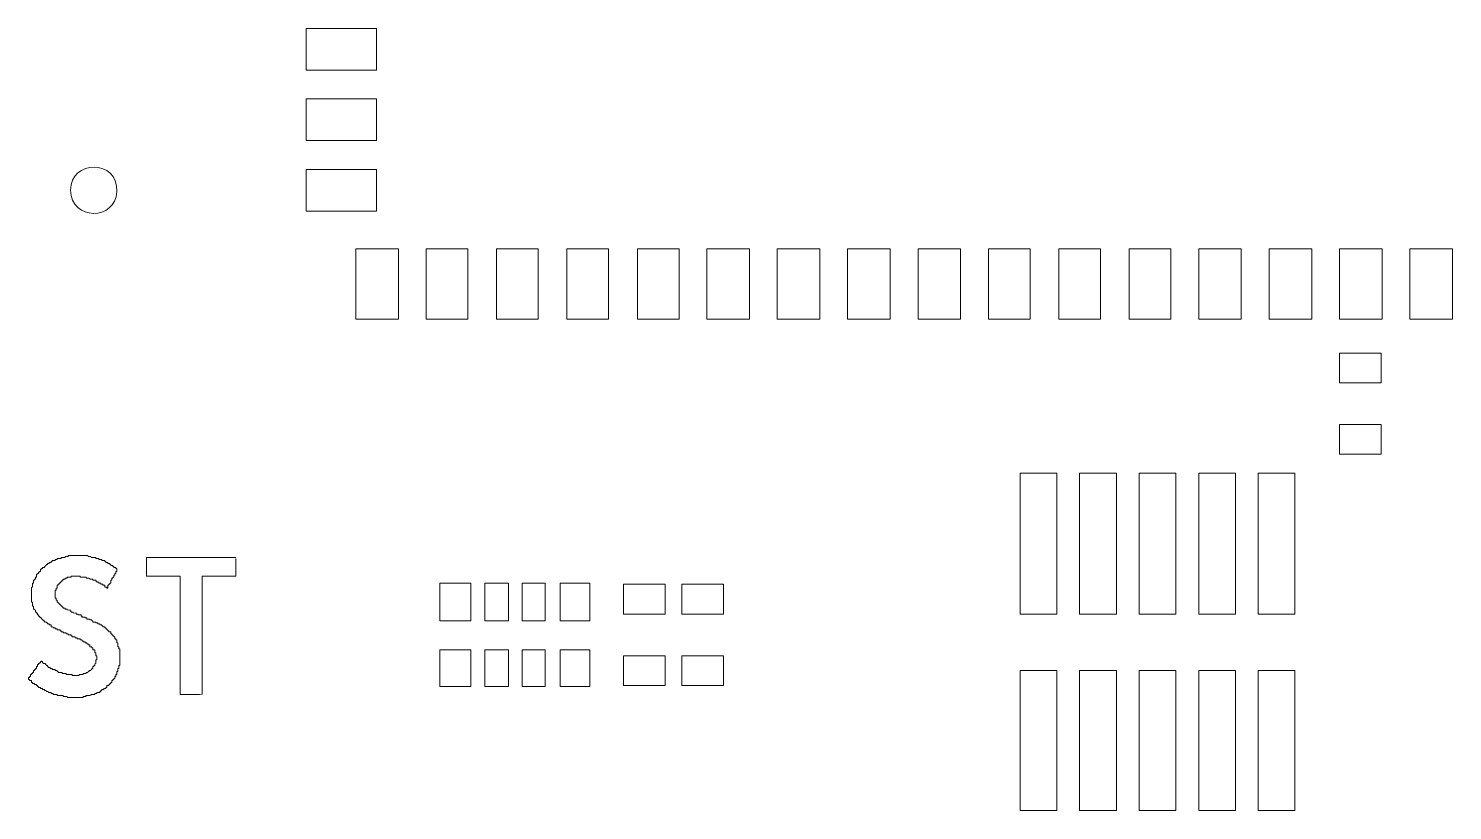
# Model space of a CAD drawing. Header units: inches. Extents: x 1.67 to 6.85, y 3.98 to 6.99.
# Drawn here: x 5.649 to 6.846, y 4.706 to 5.363 of the extents above; entities that cross this region are included whole.
import ezdxf

# ---------------------------------------------------------------- set-up
doc = ezdxf.new("R2010")
doc.units = ezdxf.units.IN
doc.header["$MEASUREMENT"] = 0
doc.layers.add('EBENE_1', color=7, linetype='Continuous')

# ---------------------------------------------------------------- blocks, each defined once
blk = doc.blocks.new('block 4')
at = {"layer": 'EBENE_1', "color": 7, "lineweight": 9, "true_color": 0xffffff}
blk.add_open_spline([(5.6949, 4.9203), (5.6961, 4.9203), (5.6974, 4.9203), (5.699, 4.9203), (5.6991, 4.9202), (5.699, 4.9199), (5.6991, 4.9195), (5.6998, 4.9195), (5.7006, 4.9195), (5.7015, 4.9195), (5.7016, 4.9193), (5.7015, 4.919), (5.7016, 4.9187), (5.7028, 4.9187), (5.7041, 4.9187), (5.7057, 4.9187), (5.7058, 4.9185), (5.7057, 4.9183), (5.7057, 4.9179), (5.7063, 4.9177), (5.7072, 4.9179), (5.7082, 4.9178), (5.7083, 4.9177), (5.7082, 4.9174), (5.7082, 4.917), (5.7089, 4.917), (5.7097, 4.917), (5.7107, 4.917), (5.7108, 4.9168), (5.7107, 4.9165), (5.7107, 4.9162), (5.7114, 4.9162), (5.7122, 4.9162), (5.7132, 4.9162), (5.7132, 4.916), (5.7132, 4.9157), (5.7132, 4.9154), (5.7134, 4.9153), (5.7136, 4.9153), (5.714, 4.9153), (5.7141, 4.9152), (5.714, 4.9149), (5.7141, 4.9145), (5.7145, 4.9145), (5.715, 4.9145), (5.7157, 4.9145), (5.7157, 4.9143), (5.7157, 4.914), (5.7157, 4.9137), (5.7161, 4.9137), (5.7167, 4.9137), (5.7174, 4.9137), (5.7174, 4.9135), (5.7174, 4.9132), (5.7174, 4.9128), (5.7176, 4.9128), (5.7179, 4.9128), (5.7182, 4.9128), (5.7182, 4.9126), (5.7182, 4.9124), (5.7182, 4.912), (5.7187, 4.912), (5.7191, 4.912), (5.7198, 4.912), (5.72, 4.9118), (5.7199, 4.9115), (5.7199, 4.9112), (5.7201, 4.9112), (5.7204, 4.9112), (5.7207, 4.9112), (5.7207, 4.911), (5.7207, 4.9107), (5.7207, 4.9103), (5.7212, 4.9103), (5.7217, 4.9103), (5.7224, 4.9103), (5.7224, 4.9101), (5.7224, 4.9098), (5.7224, 4.9095), (5.7226, 4.9095), (5.7228, 4.9095), (5.7232, 4.9095), (5.7232, 4.9088), (5.7232, 4.908), (5.7232, 4.907), (5.723, 4.907), (5.7227, 4.907), (5.7224, 4.907), (5.7224, 4.9065), (5.7224, 4.906), (5.7224, 4.9054), (5.7222, 4.9053), (5.7219, 4.9053), (5.7216, 4.9053), (5.7215, 4.9049), (5.7216, 4.9044), (5.7216, 4.9037), (5.7213, 4.9036), (5.7211, 4.9037), (5.7207, 4.9037), (5.7207, 4.9032), (5.7207, 4.9026), (5.7207, 4.902), (5.7205, 4.902), (5.7202, 4.902), (5.7199, 4.902), (5.7199, 4.9018), (5.7199, 4.9015), (5.7199, 4.9012), (5.7197, 4.9011), (5.7194, 4.9012), (5.7191, 4.9012), (5.719, 4.9007), (5.7191, 4.9001), (5.7191, 4.8995), (5.7189, 4.8995), (5.7186, 4.8995), (5.7182, 4.8995), (5.7182, 4.8988), (5.7182, 4.8979), (5.7182, 4.897), (5.718, 4.897), (5.7178, 4.897), (5.7174, 4.897), (5.7174, 4.8968), (5.7174, 4.8965), (5.7174, 4.8962), (5.7172, 4.8961), (5.7169, 4.8962), (5.7166, 4.8961), (5.7165, 4.896), (5.7166, 4.8957), (5.7166, 4.8953), (5.7163, 4.8953), (5.7161, 4.8953), (5.7157, 4.8953), (5.7157, 4.8946), (5.7157, 4.8938), (5.7157, 4.8928), (5.7155, 4.8928), (5.7152, 4.8928), (5.7149, 4.8928), (5.7149, 4.893), (5.7149, 4.8933), (5.7149, 4.8936), (5.7144, 4.8936), (5.714, 4.8936), (5.7133, 4.8936), (5.7131, 4.894), (5.7133, 4.8946), (5.7132, 4.8953), (5.7128, 4.8953), (5.7122, 4.8953), (5.7116, 4.8953), (5.7115, 4.8955), (5.7116, 4.8958), (5.7116, 4.8961), (5.7111, 4.8962), (5.7106, 4.8961), (5.7099, 4.8961), (5.7099, 4.8964), (5.7099, 4.8966), (5.7099, 4.897), (5.7094, 4.897), (5.7089, 4.897), (5.7082, 4.897), (5.7082, 4.8972), (5.7082, 4.8975), (5.7082, 4.8978), (5.7078, 4.8978), (5.7072, 4.8978), (5.7066, 4.8978), (5.7065, 4.898), (5.7066, 4.8983), (5.7066, 4.8986), (5.7063, 4.8987), (5.7061, 4.8986), (5.7057, 4.8987), (5.7057, 4.8989), (5.7057, 4.8991), (5.7057, 4.8995), (5.705, 4.8995), (5.7042, 4.8995), (5.7032, 4.8995), (5.7032, 4.8997), (5.7032, 4.9), (5.7032, 4.9003), (5.7025, 4.9003), (5.7017, 4.9003), (5.7007, 4.9003), (5.7007, 4.9005), (5.7007, 4.9008), (5.7007, 4.9011), (5.6997, 4.9012), (5.6986, 4.9011), (5.6974, 4.9012), (5.6974, 4.9014), (5.6974, 4.9016), (5.6974, 4.902), (5.696, 4.902), (5.6944, 4.902), (5.6924, 4.902), (5.6923, 4.9022), (5.6924, 4.9025), (5.6924, 4.9028), (5.6901, 4.9028), (5.6876, 4.9028), (5.6849, 4.9028), (5.6849, 4.9026), (5.6849, 4.9023), (5.6849, 4.902), (5.6839, 4.902), (5.6829, 4.902), (5.6816, 4.902), (5.6815, 4.9018), (5.6816, 4.9015), (5.6815, 4.9012), (5.6811, 4.9011), (5.6805, 4.9012), (5.6799, 4.9012), (5.6799, 4.901), (5.6799, 4.9007), (5.6799, 4.9003), (5.6794, 4.9003), (5.6789, 4.9003), (5.6782, 4.9003), (5.6782, 4.9001), (5.6782, 4.8998), (5.6782, 4.8995), (5.678, 4.8995), (5.6777, 4.8995), (5.6774, 4.8995), (5.6774, 4.8993), (5.6774, 4.899), (5.6774, 4.8987), (5.6772, 4.8986), (5.6769, 4.8987), (5.6766, 4.8987), (5.6765, 4.8984), (5.6766, 4.8982), (5.6765, 4.8978), (5.6763, 4.8978), (5.6761, 4.8978), (5.6757, 4.8978), (5.6757, 4.8976), (5.6757, 4.8973), (5.6757, 4.897), (5.6755, 4.897), (5.6753, 4.897), (5.6749, 4.897), (5.6749, 4.8968), (5.6749, 4.8965), (5.6749, 4.8962), (5.6747, 4.8961), (5.6744, 4.8962), (5.6741, 4.8961), (5.674, 4.896), (5.6741, 4.8957), (5.674, 4.8953), (5.6738, 4.8953), (5.6736, 4.8953), (5.6732, 4.8953), (5.6732, 4.8946), (5.6732, 4.8939), (5.6732, 4.8929), (5.673, 4.8928), (5.6727, 4.8928), (5.6724, 4.8928), (5.6724, 4.8924), (5.6724, 4.8918), (5.6724, 4.8912), (5.6722, 4.8911), (5.6719, 4.8912), (5.6716, 4.8911), (5.6715, 4.8899), (5.6716, 4.8882), (5.6715, 4.8845), (5.6717, 4.8845), (5.672, 4.8845), (5.6724, 4.8845), (5.6724, 4.884), (5.6724, 4.8835), (5.6724, 4.8828), (5.6726, 4.8828), (5.6728, 4.8828), (5.6732, 4.8828), (5.6732, 4.8824), (5.6732, 4.8819), (5.6732, 4.8812), (5.6734, 4.881), (5.6737, 4.8812), (5.674, 4.8811), (5.6741, 4.8809), (5.674, 4.8806), (5.674, 4.8803), (5.6743, 4.8803), (5.6745, 4.8803), (5.6749, 4.8803), (5.6749, 4.8801), (5.6749, 4.8798), (5.6749, 4.8795), (5.6751, 4.8795), (5.6754, 4.8795), (5.6757, 4.8795), (5.6757, 4.8793), (5.6757, 4.879), (5.6757, 4.8786), (5.6759, 4.8786), (5.6762, 4.8786), (5.6765, 4.8786), (5.6766, 4.8784), (5.6765, 4.8782), (5.6765, 4.8778), (5.6768, 4.8778), (5.677, 4.8778), (5.6774, 4.8778), (5.6774, 4.8776), (5.6774, 4.8773), (5.6774, 4.877), (5.6776, 4.8769), (5.6779, 4.877), (5.6782, 4.877), (5.6782, 4.8767), (5.6782, 4.8765), (5.6782, 4.8761), (5.6787, 4.8761), (5.6792, 4.8761), (5.6799, 4.8761), (5.6799, 4.8759), (5.6799, 4.8756), (5.6799, 4.8753), (5.6803, 4.8753), (5.6809, 4.8753), (5.6815, 4.8753), (5.6816, 4.8751), (5.6815, 4.8748), (5.6815, 4.8745), (5.6822, 4.8744), (5.6831, 4.8745), (5.684, 4.8745), (5.6841, 4.8743), (5.684, 4.874), (5.684, 4.8736), (5.6843, 4.8736), (5.6845, 4.8736), (5.6849, 4.8736), (5.6849, 4.8734), (5.6849, 4.8731), (5.6849, 4.8728), (5.6853, 4.8728), (5.6859, 4.8728), (5.6865, 4.8728), (5.6865, 4.8726), (5.6865, 4.8723), (5.6865, 4.872), (5.6873, 4.8719), (5.688, 4.872), (5.689, 4.872), (5.6891, 4.8718), (5.689, 4.8715), (5.689, 4.8711), (5.6895, 4.8711), (5.69, 4.8711), (5.6907, 4.8711), (5.6908, 4.8709), (5.6907, 4.8706), (5.6907, 4.8703), (5.6914, 4.8703), (5.6922, 4.8703), (5.6932, 4.8703), (5.6932, 4.8701), (5.6932, 4.8698), (5.6932, 4.8695), (5.6934, 4.8694), (5.6937, 4.8695), (5.694, 4.8694), (5.6941, 4.8692), (5.694, 4.869), (5.694, 4.8686), (5.6948, 4.8686), (5.6956, 4.8686), (5.6965, 4.8686), (5.6966, 4.8684), (5.6965, 4.8681), (5.6966, 4.8678), (5.697, 4.8678), (5.6975, 4.8678), (5.6982, 4.8678), (5.6982, 4.8676), (5.6982, 4.8673), (5.6982, 4.8669), (5.6989, 4.8669), (5.6998, 4.8669), (5.7007, 4.8669), (5.7007, 4.8667), (5.7007, 4.8665), (5.7007, 4.8661), (5.7012, 4.8661), (5.7017, 4.8661), (5.7023, 4.8661), (5.7025, 4.8659), (5.7024, 4.8656), (5.7024, 4.8653), (5.7026, 4.8653), (5.7029, 4.8653), (5.7032, 4.8653), (5.7032, 4.8651), (5.7032, 4.8648), (5.7032, 4.8644), (5.7039, 4.8644), (5.7048, 4.8644), (5.7057, 4.8644), (5.7057, 4.8642), (5.7057, 4.864), (5.7057, 4.8636), (5.7062, 4.8636), (5.7067, 4.8636), (5.7074, 4.8636), (5.7074, 4.8634), (5.7074, 4.8631), (5.7074, 4.8628), (5.7078, 4.8627), (5.7084, 4.8628), (5.709, 4.8628), (5.7091, 4.8626), (5.709, 4.8623), (5.7091, 4.8619), (5.7095, 4.8619), (5.71, 4.8619), (5.7107, 4.8619), (5.7107, 4.8617), (5.7107, 4.8615), (5.7107, 4.8611), (5.7109, 4.8611), (5.7112, 4.8611), (5.7116, 4.8611), (5.7116, 4.8609), (5.7116, 4.8606), (5.7116, 4.8603), (5.712, 4.8602), (5.7125, 4.8603), (5.7132, 4.8603), (5.7133, 4.8601), (5.7132, 4.8599), (5.7132, 4.8595), (5.7134, 4.8594), (5.7137, 4.8595), (5.714, 4.8594), (5.7141, 4.8592), (5.714, 4.859), (5.7141, 4.8586), (5.7142, 4.8586), (5.7145, 4.8586), (5.7149, 4.8586), (5.7149, 4.8584), (5.7149, 4.8581), (5.7149, 4.8578), (5.7151, 4.8578), (5.7153, 4.8578), (5.7157, 4.8578), (5.7157, 4.8576), (5.7157, 4.8573), (5.7157, 4.857), (5.7159, 4.8569), (5.7161, 4.8569), (5.7165, 4.8569), (5.7166, 4.8568), (5.7165, 4.8564), (5.7166, 4.8561), (5.717, 4.8561), (5.7175, 4.8561), (5.7182, 4.8561), (5.7182, 4.8556), (5.7182, 4.8551), (5.7182, 4.8545), (5.7184, 4.8544), (5.7187, 4.8544), (5.7191, 4.8544), (5.7191, 4.8542), (5.7191, 4.854), (5.7191, 4.8536), (5.7193, 4.8536), (5.7195, 4.8536), (5.7199, 4.8536), (5.7199, 4.8534), (5.7199, 4.8532), (5.7199, 4.8528), (5.7201, 4.8527), (5.7204, 4.8528), (5.7207, 4.8528), (5.7207, 4.8525), (5.7207, 4.8523), (5.7207, 4.8519), (5.7209, 4.8519), (5.7211, 4.8519), (5.7216, 4.8519), (5.7216, 4.8515), (5.7216, 4.8509), (5.7216, 4.8503), (5.7218, 4.8503), (5.722, 4.8503), (5.7224, 4.8503), (5.7224, 4.85), (5.7224, 4.8498), (5.7224, 4.8494), (5.7226, 4.8494), (5.7228, 4.8494), (5.7232, 4.8494), (5.7233, 4.8488), (5.7232, 4.8479), (5.7232, 4.847), (5.7234, 4.8469), (5.7237, 4.8469), (5.724, 4.8469), (5.7241, 4.8459), (5.724, 4.8448), (5.7241, 4.8436), (5.7243, 4.8436), (5.7245, 4.8436), (5.7249, 4.8436), (5.7249, 4.8432), (5.7249, 4.8426), (5.7249, 4.8419), (5.7251, 4.8419), (5.7254, 4.8419), (5.7257, 4.8419), (5.7258, 4.8419), (5.7257, 4.8342), (5.7257, 4.8277), (5.7256, 4.8277), (5.7253, 4.8277), (5.7249, 4.8277), (5.7249, 4.827), (5.7249, 4.8262), (5.7249, 4.8252), (5.7247, 4.8252), (5.7244, 4.8252), (5.7241, 4.8252), (5.724, 4.8245), (5.7241, 4.8237), (5.7241, 4.8227), (5.7238, 4.8227), (5.7237, 4.8227), (5.7233, 4.8227), (5.7231, 4.8221), (5.7233, 4.8213), (5.7232, 4.8203), (5.723, 4.8202), (5.7227, 4.8202), (5.7224, 4.8202), (5.7224, 4.8197), (5.7224, 4.8192), (5.7224, 4.8186), (5.7222, 4.8185), (5.7219, 4.8186), (5.7216, 4.8186), (5.7215, 4.8181), (5.7216, 4.8176), (5.7216, 4.8169), (5.7213, 4.8169), (5.7211, 4.8169), (5.7207, 4.8169), (5.7207, 4.8167), (5.7207, 4.8165), (5.7207, 4.8161), (5.7206, 4.816), (5.7202, 4.8161), (5.7199, 4.8161), (5.7199, 4.8158), (5.7199, 4.8156), (5.7199, 4.8152), (5.7197, 4.8152), (5.7195, 4.8152), (5.7191, 4.8152), (5.719, 4.8148), (5.7191, 4.8142), (5.7191, 4.8135), (5.7188, 4.8135), (5.7186, 4.8135), (5.7182, 4.8135), (5.7182, 4.8133), (5.7182, 4.8131), (5.7182, 4.8127), (5.718, 4.8127), (5.7178, 4.8127), (5.7175, 4.8127), (5.7173, 4.8126), (5.7174, 4.8122), (5.7174, 4.8119), (5.7172, 4.8119), (5.7169, 4.8119), (5.7166, 4.8119), (5.7165, 4.8117), (5.7166, 4.8114), (5.7166, 4.811), (5.7161, 4.811), (5.7155, 4.811), (5.7149, 4.811), (5.7149, 4.8106), (5.7149, 4.8101), (5.7149, 4.8094), (5.7147, 4.8093), (5.7144, 4.8094), (5.7141, 4.8094), (5.714, 4.8092), (5.7141, 4.809), (5.7141, 4.8086), (5.7137, 4.8084), (5.7131, 4.8086), (5.7124, 4.8085), (5.7123, 4.8084), (5.7124, 4.8081), (5.7124, 4.8077), (5.7119, 4.8077), (5.7114, 4.8077), (5.7107, 4.8077), (5.7107, 4.8075), (5.7107, 4.8072), (5.7107, 4.8069), (5.7105, 4.8069), (5.7103, 4.8069), (5.7099, 4.8069), (5.7099, 4.8067), (5.7099, 4.8064), (5.7099, 4.8061), (5.7097, 4.806), (5.7095, 4.8061), (5.7091, 4.806), (5.709, 4.8059), (5.7091, 4.8055), (5.7091, 4.8052), (5.7084, 4.8052), (5.7076, 4.8052), (5.7066, 4.8052), (5.7065, 4.805), (5.7066, 4.8047), (5.7066, 4.8044), (5.7061, 4.8044), (5.7055, 4.8044), (5.7049, 4.8044), (5.7049, 4.8042), (5.7049, 4.8039), (5.7049, 4.8035), (5.7039, 4.8035), (5.7028, 4.8035), (5.7016, 4.8035), (5.7015, 4.8033), (5.7016, 4.8031), (5.7016, 4.8028), (5.7004, 4.8026), (5.699, 4.8028), (5.6974, 4.8027), (5.6973, 4.8025), (5.6974, 4.8022), (5.6974, 4.8019), (5.6967, 4.8019), (5.6959, 4.8019), (5.6949, 4.8019), (5.6948, 4.8017), (5.6949, 4.8014), (5.6949, 4.801), (5.6907, 4.801), (5.6863, 4.801), (5.6816, 4.801), (5.6815, 4.8012), (5.6816, 4.8015), (5.6815, 4.8018), (5.6806, 4.8019), (5.6795, 4.8018), (5.6782, 4.8019), (5.6782, 4.8021), (5.6782, 4.8023), (5.6782, 4.8027), (5.6767, 4.8027), (5.6751, 4.8027), (5.6732, 4.8027), (5.6732, 4.8029), (5.6732, 4.8032), (5.6732, 4.8035), (5.6722, 4.8035), (5.6711, 4.8035), (5.6699, 4.8035), (5.6699, 4.8037), (5.6699, 4.804), (5.6699, 4.8044), (5.6694, 4.8044), (5.669, 4.8044), (5.6683, 4.8044), (5.6681, 4.8045), (5.6682, 4.8048), (5.6682, 4.8051), (5.6676, 4.8053), (5.6667, 4.8051), (5.6658, 4.8052), (5.6656, 4.8054), (5.6657, 4.8057), (5.6657, 4.806), (5.6652, 4.8061), (5.6647, 4.806), (5.6641, 4.806), (5.664, 4.8062), (5.6641, 4.8065), (5.664, 4.8069), (5.6636, 4.8069), (5.6631, 4.8069), (5.6624, 4.8069), (5.6623, 4.8071), (5.6624, 4.8073), (5.6624, 4.8077), (5.6619, 4.8077), (5.6614, 4.8077), (5.6607, 4.8077), (5.6607, 4.8079), (5.6607, 4.8082), (5.6607, 4.8085), (5.6603, 4.8086), (5.6597, 4.8085), (5.6591, 4.8085), (5.659, 4.8087), (5.6591, 4.809), (5.659, 4.8094), (5.6586, 4.8094), (5.658, 4.8094), (5.6574, 4.8094), (5.6574, 4.8096), (5.6574, 4.8099), (5.6574, 4.8102), (5.6572, 4.8102), (5.6569, 4.8102), (5.6566, 4.8102), (5.6565, 4.8104), (5.6566, 4.8106), (5.6565, 4.811), (5.6564, 4.8111), (5.6561, 4.811), (5.6557, 4.811), (5.6557, 4.8113), (5.6557, 4.8115), (5.6557, 4.8119), (5.6552, 4.8119), (5.6547, 4.8119), (5.6541, 4.8119), (5.654, 4.8121), (5.6541, 4.8124), (5.654, 4.8127), (5.6536, 4.8127), (5.6531, 4.8127), (5.6524, 4.8127), (5.6523, 4.8129), (5.6524, 4.8132), (5.6524, 4.8135), (5.6522, 4.8136), (5.6519, 4.8135), (5.6515, 4.8135), (5.6515, 4.814), (5.6515, 4.8145), (5.6515, 4.8152), (5.6511, 4.8153), (5.6506, 4.8152), (5.6499, 4.8152), (5.6499, 4.8154), (5.6499, 4.8157), (5.6499, 4.816), (5.6497, 4.8161), (5.6494, 4.816), (5.649, 4.8161), (5.649, 4.8165), (5.649, 4.817), (5.649, 4.8177), (5.6493, 4.8178), (5.6495, 4.8177), (5.6499, 4.8177), (5.6499, 4.8179), (5.6499, 4.8181), (5.6499, 4.8186), (5.6501, 4.8186), (5.6504, 4.8186), (5.6507, 4.8186), (5.6507, 4.819), (5.6507, 4.8195), (5.6507, 4.8202), (5.6509, 4.8202), (5.6512, 4.8202), (5.6515, 4.8202), (5.6515, 4.8204), (5.6515, 4.8207), (5.6515, 4.8211), (5.6517, 4.8211), (5.652, 4.8211), (5.6524, 4.8211), (5.6524, 4.8213), (5.6524, 4.8215), (5.6524, 4.8219), (5.6526, 4.8219), (5.6529, 4.8219), (5.6532, 4.8219), (5.6532, 4.8223), (5.6532, 4.8228), (5.6532, 4.8235), (5.6534, 4.8236), (5.6537, 4.8235), (5.654, 4.8236), (5.6541, 4.8237), (5.654, 4.824), (5.654, 4.8244), (5.6542, 4.8244), (5.6545, 4.8244), (5.6549, 4.8244), (5.6549, 4.8246), (5.6549, 4.8249), (5.6549, 4.8252), (5.6551, 4.8252), (5.6554, 4.8252), (5.6557, 4.8252), (5.6557, 4.8257), (5.6557, 4.8262), (5.6557, 4.8269), (5.6559, 4.8269), (5.6562, 4.8269), (5.6565, 4.8269), (5.6566, 4.8273), (5.6565, 4.8279), (5.6565, 4.8286), (5.6567, 4.8286), (5.657, 4.8286), (5.6574, 4.8286), (5.6574, 4.8288), (5.6574, 4.8291), (5.6574, 4.8294), (5.6576, 4.8294), (5.6579, 4.8294), (5.6582, 4.8294), (5.6582, 4.8296), (5.6582, 4.8299), (5.6582, 4.8302), (5.6584, 4.8302), (5.6587, 4.8302), (5.659, 4.8302), (5.659, 4.8304), (5.659, 4.8307), (5.659, 4.8311), (5.6593, 4.8311), (5.6595, 4.8311), (5.6599, 4.8311), (5.6599, 4.8313), (5.6599, 4.8315), (5.6599, 4.8319), (5.6599, 4.8317), (5.6599, 4.8314), (5.6599, 4.8311), (5.6601, 4.8311), (5.6604, 4.8311), (5.6607, 4.8311), (5.6607, 4.8308), (5.6607, 4.8306), (5.6607, 4.8302), (5.6609, 4.8302), (5.6611, 4.8302), (5.6615, 4.8302), (5.6615, 4.83), (5.6615, 4.8298), (5.6615, 4.8294), (5.662, 4.8294), (5.6625, 4.8294), (5.6632, 4.8294), (5.6632, 4.8292), (5.6632, 4.8289), (5.6632, 4.8286), (5.6634, 4.8286), (5.6637, 4.8286), (5.664, 4.8286), (5.6641, 4.8284), (5.664, 4.8281), (5.664, 4.8277), (5.6643, 4.8277), (5.6645, 4.8277), (5.6649, 4.8277), (5.6649, 4.8275), (5.6649, 4.8273), (5.6649, 4.8269), (5.6651, 4.8269), (5.6654, 4.8269), (5.6657, 4.8269), (5.6657, 4.8267), (5.6657, 4.8264), (5.6657, 4.8261), (5.6662, 4.826), (5.6667, 4.8261), (5.6673, 4.8261), (5.6674, 4.8259), (5.6674, 4.8256), (5.6674, 4.8252), (5.6678, 4.8252), (5.6683, 4.8252), (5.669, 4.8252), (5.6691, 4.825), (5.669, 4.8248), (5.669, 4.8244), (5.6698, 4.8244), (5.6706, 4.8244), (5.6715, 4.8244), (5.6716, 4.8242), (5.6715, 4.8239), (5.6715, 4.8236), (5.672, 4.8235), (5.6725, 4.8236), (5.6732, 4.8236), (5.6732, 4.8234), (5.6732, 4.8231), (5.6732, 4.8227), (5.6734, 4.8227), (5.6737, 4.8227), (5.674, 4.8227), (5.6741, 4.8225), (5.674, 4.8222), (5.674, 4.8219), (5.675, 4.8219), (5.6761, 4.8219), (5.6773, 4.8219), (5.6775, 4.8217), (5.6773, 4.8214), (5.6774, 4.8211), (5.6784, 4.8211), (5.6794, 4.8211), (5.6807, 4.8211), (5.6807, 4.8208), (5.6807, 4.8206), (5.6807, 4.8202), (5.6822, 4.8202), (5.6838, 4.8202), (5.6857, 4.8202), (5.6857, 4.82), (5.6857, 4.8197), (5.6857, 4.8194), (5.6874, 4.8194), (5.6894, 4.8194), (5.6915, 4.8194), (5.6916, 4.8196), (5.6915, 4.8199), (5.6915, 4.8202), (5.6925, 4.8202), (5.6936, 4.8202), (5.6948, 4.8202), (5.6949, 4.8204), (5.6949, 4.8207), (5.6949, 4.821), (5.6956, 4.8211), (5.6964, 4.821), (5.6974, 4.8211), (5.6974, 4.8212), (5.6974, 4.8215), (5.6974, 4.8219), (5.6978, 4.8219), (5.6984, 4.8219), (5.699, 4.8219), (5.6991, 4.8221), (5.699, 4.8224), (5.6991, 4.8227), (5.6993, 4.8227), (5.6995, 4.8227), (5.6999, 4.8227), (5.6999, 4.8229), (5.6999, 4.8232), (5.6999, 4.8236), (5.7003, 4.8236), (5.7008, 4.8236), (5.7015, 4.8236), (5.7016, 4.8237), (5.7015, 4.824), (5.7016, 4.8244), (5.7017, 4.8244), (5.702, 4.8244), (5.7024, 4.8244), (5.7024, 4.8246), (5.7024, 4.8249), (5.7024, 4.8252), (5.7026, 4.8252), (5.7029, 4.8252), (5.7032, 4.8252), (5.7032, 4.8257), (5.7032, 4.8262), (5.7032, 4.8269), (5.7034, 4.8269), (5.7036, 4.8269), (5.704, 4.8269), (5.7041, 4.8271), (5.704, 4.8274), (5.7041, 4.8277), (5.7043, 4.8278), (5.7045, 4.8277), (5.7049, 4.8277), (5.7049, 4.8282), (5.7049, 4.8287), (5.7049, 4.8293), (5.7051, 4.8295), (5.7054, 4.8294), (5.7057, 4.8294), (5.7057, 4.8303), (5.7057, 4.8314), (5.7057, 4.8327), (5.7059, 4.8327), (5.7062, 4.8327), (5.7065, 4.8327), (5.7066, 4.8337), (5.7065, 4.8348), (5.7066, 4.836), (5.7064, 4.8361), (5.7061, 4.836), (5.7057, 4.8361), (5.7057, 4.8368), (5.7057, 4.8376), (5.7057, 4.8386), (5.7055, 4.8386), (5.7053, 4.8386), (5.7049, 4.8386), (5.7049, 4.8393), (5.7049, 4.8401), (5.7049, 4.841), (5.7045, 4.8412), (5.7039, 4.841), (5.7032, 4.8411), (5.7032, 4.8415), (5.7032, 4.8421), (5.7032, 4.8427), (5.703, 4.8428), (5.7028, 4.8427), (5.7024, 4.8427), (5.7024, 4.843), (5.7024, 4.8432), (5.7024, 4.8436), (5.702, 4.8436), (5.7014, 4.8436), (5.7007, 4.8436), (5.7007, 4.844), (5.7007, 4.8445), (5.7007, 4.8452), (5.7003, 4.8453), (5.6997, 4.8452), (5.6991, 4.8453), (5.699, 4.8455), (5.6991, 4.8457), (5.6991, 4.8461), (5.6988, 4.8461), (5.6986, 4.8461), (5.6982, 4.8461), (5.6982, 4.8463), (5.6982, 4.8466), (5.6982, 4.8469), (5.6978, 4.8469), (5.6972, 4.8469), (5.6966, 4.8469), (5.6966, 4.8471), (5.6966, 4.8474), (5.6966, 4.8477), (5.6961, 4.8478), (5.6956, 4.8477), (5.6949, 4.8478), (5.6948, 4.8479), (5.6949, 4.8482), (5.6949, 4.8486), (5.6947, 4.8486), (5.6944, 4.8486), (5.6941, 4.8486), (5.694, 4.8488), (5.6941, 4.8491), (5.694, 4.8494), (5.6936, 4.8494), (5.6931, 4.8494), (5.6924, 4.8494), (5.6924, 4.8496), (5.6924, 4.8499), (5.6924, 4.8502), (5.6917, 4.8503), (5.6909, 4.8502), (5.6899, 4.8503), (5.6899, 4.8505), (5.6899, 4.8507), (5.6899, 4.8511), (5.6894, 4.8511), (5.6889, 4.8511), (5.6882, 4.8511), (5.6882, 4.8513), (5.6882, 4.8516), (5.6882, 4.8519), (5.6875, 4.8519), (5.6867, 4.8519), (5.6858, 4.8519), (5.6857, 4.8521), (5.6857, 4.8524), (5.6857, 4.8528), (5.6855, 4.8528), (5.6852, 4.8528), (5.6849, 4.8528), (5.6849, 4.853), (5.6849, 4.8532), (5.6849, 4.8536), (5.6842, 4.8536), (5.6833, 4.8536), (5.6824, 4.8536), (5.6824, 4.8538), (5.6824, 4.8541), (5.6824, 4.8544), (5.6819, 4.8544), (5.6814, 4.8544), (5.6807, 4.8544), (5.6807, 4.8546), (5.6807, 4.8549), (5.6807, 4.8553), (5.68, 4.8553), (5.6792, 4.8553), (5.6782, 4.8553), (5.6782, 4.8555), (5.6782, 4.8558), (5.6782, 4.8561), (5.6778, 4.8561), (5.6772, 4.8561), (5.6766, 4.8561), (5.6765, 4.8563), (5.6766, 4.8566), (5.6765, 4.8569), (5.6763, 4.857), (5.6762, 4.8569), (5.6758, 4.8569), (5.6756, 4.8571), (5.6757, 4.8574), (5.6757, 4.8578), (5.675, 4.8578), (5.6742, 4.8578), (5.6733, 4.8578), (5.6732, 4.8579), (5.6732, 4.8582), (5.6732, 4.8586), (5.6728, 4.8586), (5.6722, 4.8586), (5.6715, 4.8586), (5.6715, 4.8588), (5.6715, 4.8591), (5.6715, 4.8594), (5.6711, 4.8595), (5.6706, 4.8594), (5.6699, 4.8594), (5.6698, 4.8596), (5.6699, 4.8598), (5.6699, 4.8602), (5.6695, 4.8604), (5.6689, 4.8602), (5.6682, 4.8603), (5.6682, 4.8607), (5.6682, 4.8613), (5.6682, 4.8619), (5.6677, 4.862), (5.6672, 4.8619), (5.6666, 4.8619), (5.6665, 4.8621), (5.6666, 4.8624), (5.6665, 4.8628), (5.6661, 4.8628), (5.6656, 4.8628), (5.6649, 4.8628), (5.6649, 4.863), (5.6649, 4.8632), (5.6649, 4.8636), (5.6647, 4.8636), (5.6645, 4.8636), (5.6641, 4.8636), (5.664, 4.8638), (5.6641, 4.8641), (5.664, 4.8644), (5.6636, 4.8645), (5.6631, 4.8644), (5.6624, 4.8644), (5.6624, 4.8646), (5.6624, 4.8649), (5.6624, 4.8653), (5.6622, 4.8653), (5.6619, 4.8653), (5.6615, 4.8653), (5.6615, 4.8655), (5.6615, 4.8657), (5.6615, 4.8661), (5.6613, 4.8661), (5.6611, 4.8661), (5.6607, 4.8661), (5.6607, 4.8663), (5.6607, 4.8665), (5.6607, 4.8669), (5.6605, 4.867), (5.6602, 4.8669), (5.6599, 4.8669), (5.6599, 4.8672), (5.6599, 4.8674), (5.6599, 4.8678), (5.6597, 4.8678), (5.6595, 4.8678), (5.659, 4.8678), (5.659, 4.868), (5.659, 4.8683), (5.659, 4.8686), (5.6588, 4.8686), (5.6586, 4.8686), (5.6582, 4.8686), (5.6582, 4.8688), (5.6582, 4.8691), (5.6582, 4.8694), (5.658, 4.8695), (5.6578, 4.8694), (5.6574, 4.8694), (5.6573, 4.8696), (5.6574, 4.8699), (5.6574, 4.8703), (5.6572, 4.8703), (5.6569, 4.8703), (5.6565, 4.8703), (5.6565, 4.8708), (5.6565, 4.8713), (5.6565, 4.8719), (5.6563, 4.872), (5.6561, 4.8719), (5.6557, 4.872), (5.6557, 4.8722), (5.6557, 4.8724), (5.6557, 4.8728), (5.6555, 4.8728), (5.6552, 4.8728), (5.6549, 4.8728), (5.6548, 4.8732), (5.6549, 4.8738), (5.6549, 4.8744), (5.6547, 4.8745), (5.6544, 4.8744), (5.654, 4.8745), (5.654, 4.8747), (5.654, 4.8749), (5.654, 4.8753), (5.6539, 4.8753), (5.6536, 4.8753), (5.6532, 4.8753), (5.6532, 4.876), (5.6532, 4.8768), (5.6532, 4.8778), (5.653, 4.8778), (5.6527, 4.8778), (5.6524, 4.8778), (5.6523, 4.8788), (5.6524, 4.8798), (5.6524, 4.8811), (5.6522, 4.8812), (5.652, 4.8811), (5.6516, 4.8811), (5.6514, 4.8836), (5.6516, 4.8855), (5.6515, 4.8936), (5.6518, 4.8937), (5.652, 4.8936), (5.6524, 4.8936), (5.6524, 4.8946), (5.6524, 4.8956), (5.6524, 4.897), (5.6526, 4.897), (5.6528, 4.897), (5.6532, 4.897), (5.6532, 4.8977), (5.6532, 4.8985), (5.6532, 4.8995), (5.6534, 4.8995), (5.6537, 4.8995), (5.654, 4.8995), (5.6541, 4.8997), (5.654, 4.9), (5.654, 4.9003), (5.6542, 4.9003), (5.6544, 4.9003), (5.6549, 4.9003), (5.6549, 4.9008), (5.6549, 4.9013), (5.6549, 4.902), (5.6551, 4.902), (5.6553, 4.902), (5.6557, 4.902), (5.6557, 4.9027), (5.6557, 4.9035), (5.6557, 4.9045), (5.6559, 4.9045), (5.6561, 4.9045), (5.6565, 4.9045), (5.6566, 4.9047), (5.6565, 4.905), (5.6565, 4.9053), (5.6568, 4.9053), (5.657, 4.9053), (5.6574, 4.9053), (5.6574, 4.9055), (5.6574, 4.9058), (5.6574, 4.9062), (5.6576, 4.9062), (5.6579, 4.9062), (5.6582, 4.9062), (5.6582, 4.9064), (5.6582, 4.9067), (5.6582, 4.907), (5.6584, 4.907), (5.6587, 4.907), (5.659, 4.907), (5.6591, 4.9074), (5.659, 4.908), (5.659, 4.9086), (5.6592, 4.9087), (5.6595, 4.9087), (5.6599, 4.9087), (5.6599, 4.9089), (5.6599, 4.9091), (5.6599, 4.9095), (5.66, 4.9095), (5.6603, 4.9095), (5.6607, 4.9095), (5.6607, 4.9097), (5.6607, 4.91), (5.6607, 4.9103), (5.6611, 4.9103), (5.6617, 4.9103), (5.6624, 4.9103), (5.6624, 4.9105), (5.6624, 4.9108), (5.6624, 4.9111), (5.6626, 4.9112), (5.6628, 4.9112), (5.6631, 4.9112), (5.6633, 4.9113), (5.6632, 4.9117), (5.6632, 4.912), (5.6634, 4.912), (5.6637, 4.912), (5.664, 4.912), (5.6641, 4.9122), (5.664, 4.9125), (5.664, 4.9128), (5.6643, 4.9128), (5.6645, 4.9128), (5.6649, 4.9128), (5.6649, 4.913), (5.6649, 4.9133), (5.6649, 4.9137), (5.6653, 4.9137), (5.6658, 4.9137), (5.6665, 4.9137), (5.6666, 4.9138), (5.6665, 4.9141), (5.6665, 4.9144), (5.6669, 4.9146), (5.6675, 4.9145), (5.6682, 4.9145), (5.6683, 4.9147), (5.6682, 4.915), (5.6682, 4.9153), (5.6684, 4.9153), (5.6687, 4.9153), (5.669, 4.9153), (5.6691, 4.9155), (5.669, 4.9158), (5.669, 4.9162), (5.6697, 4.9162), (5.6705, 4.9162), (5.6715, 4.9162), (5.6716, 4.9164), (5.6715, 4.9166), (5.6715, 4.917), (5.672, 4.917), (5.6726, 4.917), (5.6732, 4.917), (5.6732, 4.9172), (5.6732, 4.9175), (5.6732, 4.9178), (5.6742, 4.9179), (5.6753, 4.9178), (5.6765, 4.9178), (5.6766, 4.918), (5.6765, 4.9183), (5.6765, 4.9187), (5.6775, 4.9187), (5.6786, 4.9187), (5.6799, 4.9187), (5.6799, 4.9189), (5.6799, 4.9192), (5.6799, 4.9195), (5.6806, 4.9195), (5.6814, 4.9195), (5.6824, 4.9195), (5.6824, 4.9197), (5.6824, 4.9199), (5.6824, 4.9203), (5.6862, 4.9205), (5.6904, 4.9203), (5.6949, 4.9203)], degree=3, knots=[0, 0, 0, 0, 1, 1, 1, 2, 2, 2, 3, 3, 3, 4, 4, 4, 5, 5, 5, 6, 6, 6, 7, 7, 7, 8, 8, 8, 9, 9, 9, 10, 10, 10, 11, 11, 11, 12, 12, 12, 13, 13, 13, 14, 14, 14, 15, 15, 15, 16, 16, 16, 17, 17, 17, 18, 18, 18, 19, 19, 19, 20, 20, 20, 21, 21, 21, 22, 22, 22, 23, 23, 23, 24, 24, 24, 25, 25, 25, 26, 26, 26, 27, 27, 27, 28, 28, 28, 29, 29, 29, 30, 30, 30, 31, 31, 31, 32, 32, 32, 33, 33, 33, 34, 34, 34, 35, 35, 35, 36, 36, 36, 37, 37, 37, 38, 38, 38, 39, 39, 39, 40, 40, 40, 41, 41, 41, 42, 42, 42, 43, 43, 43, 44, 44, 44, 45, 45, 45, 46, 46, 46, 47, 47, 47, 48, 48, 48, 49, 49, 49, 50, 50, 50, 51, 51, 51, 52, 52, 52, 53, 53, 53, 54, 54, 54, 55, 55, 55, 56, 56, 56, 57, 57, 57, 58, 58, 58, 59, 59, 59, 60, 60, 60, 61, 61, 61, 62, 62, 62, 63, 63, 63, 64, 64, 64, 65, 65, 65, 66, 66, 66, 67, 67, 67, 68, 68, 68, 69, 69, 69, 70, 70, 70, 71, 71, 71, 72, 72, 72, 73, 73, 73, 74, 74, 74, 75, 75, 75, 76, 76, 76, 77, 77, 77, 78, 78, 78, 79, 79, 79, 80, 80, 80, 81, 81, 81, 82, 82, 82, 83, 83, 83, 84, 84, 84, 85, 85, 85, 86, 86, 86, 87, 87, 87, 88, 88, 88, 89, 89, 89, 90, 90, 90, 91, 91, 91, 92, 92, 92, 93, 93, 93, 94, 94, 94, 95, 95, 95, 96, 96, 96, 97, 97, 97, 98, 98, 98, 99, 99, 99, 100, 100, 100, 101, 101, 101, 102, 102, 102, 103, 103, 103, 104, 104, 104, 105, 105, 105, 106, 106, 106, 107, 107, 107, 108, 108, 108, 109, 109, 109, 110, 110, 110, 111, 111, 111, 112, 112, 112, 113, 113, 113, 114, 114, 114, 115, 115, 115, 116, 116, 116, 117, 117, 117, 118, 118, 118, 119, 119, 119, 120, 120, 120, 121, 121, 121, 122, 122, 122, 123, 123, 123, 124, 124, 124, 125, 125, 125, 126, 126, 126, 127, 127, 127, 128, 128, 128, 129, 129, 129, 130, 130, 130, 131, 131, 131, 132, 132, 132, 133, 133, 133, 134, 134, 134, 135, 135, 135, 136, 136, 136, 137, 137, 137, 138, 138, 138, 139, 139, 139, 140, 140, 140, 141, 141, 141, 142, 142, 142, 143, 143, 143, 144, 144, 144, 145, 145, 145, 146, 146, 146, 147, 147, 147, 148, 148, 148, 149, 149, 149, 150, 150, 150, 151, 151, 151, 152, 152, 152, 153, 153, 153, 154, 154, 154, 155, 155, 155, 156, 156, 156, 157, 157, 157, 158, 158, 158, 159, 159, 159, 160, 160, 160, 161, 161, 161, 162, 162, 162, 163, 163, 163, 164, 164, 164, 165, 165, 165, 166, 166, 166, 167, 167, 167, 168, 168, 168, 169, 169, 169, 170, 170, 170, 171, 171, 171, 172, 172, 172, 173, 173, 173, 174, 174, 174, 175, 175, 175, 176, 176, 176, 177, 177, 177, 178, 178, 178, 179, 179, 179, 180, 180, 180, 181, 181, 181, 182, 182, 182, 183, 183, 183, 184, 184, 184, 185, 185, 185, 186, 186, 186, 187, 187, 187, 188, 188, 188, 189, 189, 189, 190, 190, 190, 191, 191, 191, 192, 192, 192, 193, 193, 193, 194, 194, 194, 195, 195, 195, 196, 196, 196, 197, 197, 197, 198, 198, 198, 199, 199, 199, 200, 200, 200, 201, 201, 201, 202, 202, 202, 203, 203, 203, 204, 204, 204, 205, 205, 205, 206, 206, 206, 207, 207, 207, 208, 208, 208, 209, 209, 209, 210, 210, 210, 211, 211, 211, 212, 212, 212, 213, 213, 213, 214, 214, 214, 215, 215, 215, 216, 216, 216, 217, 217, 217, 218, 218, 218, 219, 219, 219, 220, 220, 220, 221, 221, 221, 222, 222, 222, 223, 223, 223, 224, 224, 224, 225, 225, 225, 226, 226, 226, 227, 227, 227, 228, 228, 228, 229, 229, 229, 230, 230, 230, 231, 231, 231, 232, 232, 232, 233, 233, 233, 234, 234, 234, 235, 235, 235, 236, 236, 236, 237, 237, 237, 238, 238, 238, 239, 239, 239, 240, 240, 240, 241, 241, 241, 242, 242, 242, 243, 243, 243, 244, 244, 244, 245, 245, 245, 246, 246, 246, 247, 247, 247, 248, 248, 248, 249, 249, 249, 250, 250, 250, 251, 251, 251, 252, 252, 252, 253, 253, 253, 254, 254, 254, 255, 255, 255, 256, 256, 256, 257, 257, 257, 258, 258, 258, 259, 259, 259, 260, 260, 260, 261, 261, 261, 262, 262, 262, 263, 263, 263, 264, 264, 264, 265, 265, 265, 266, 266, 266, 267, 267, 267, 268, 268, 268, 269, 269, 269, 270, 270, 270, 271, 271, 271, 272, 272, 272, 273, 273, 273, 274, 274, 274, 275, 275, 275, 276, 276, 276, 277, 277, 277, 278, 278, 278, 279, 279, 279, 280, 280, 280, 281, 281, 281, 282, 282, 282, 283, 283, 283, 284, 284, 284, 285, 285, 285, 286, 286, 286, 287, 287, 287, 288, 288, 288, 289, 289, 289, 290, 290, 290, 291, 291, 291, 292, 292, 292, 293, 293, 293, 294, 294, 294, 295, 295, 295, 296, 296, 296, 297, 297, 297, 298, 298, 298, 299, 299, 299, 300, 300, 300, 301, 301, 301, 302, 302, 302, 303, 303, 303, 304, 304, 304, 305, 305, 305, 306, 306, 306, 307, 307, 307, 308, 308, 308, 309, 309, 309, 310, 310, 310, 311, 311, 311, 312, 312, 312, 313, 313, 313, 314, 314, 314, 315, 315, 315, 316, 316, 316, 317, 317, 317, 318, 318, 318, 319, 319, 319, 320, 320, 320, 321, 321, 321, 322, 322, 322, 323, 323, 323, 324, 324, 324, 325, 325, 325, 326, 326, 326, 327, 327, 327, 328, 328, 328, 329, 329, 329, 330, 330, 330, 331, 331, 331, 332, 332, 332, 333, 333, 333, 334, 334, 334, 335, 335, 335, 336, 336, 336, 337, 337, 337, 338, 338, 338, 339, 339, 339, 340, 340, 340, 341, 341, 341, 342, 342, 342, 343, 343, 343, 344, 344, 344, 345, 345, 345, 346, 346, 346, 347, 347, 347, 348, 348, 348, 349, 349, 349, 350, 350, 350, 351, 351, 351, 352, 352, 352, 353, 353, 353, 354, 354, 354, 355, 355, 355, 356, 356, 356, 357, 357, 357, 358, 358, 358, 359, 359, 359, 360, 360, 360, 361, 361, 361, 362, 362, 362, 363, 363, 363, 364, 364, 364, 365, 365, 365, 366, 366, 366, 367, 367, 367, 368, 368, 368, 369, 369, 369, 370, 370, 370, 371, 371, 371, 372, 372, 372, 373, 373, 373, 374, 374, 374, 375, 375, 375, 376, 376, 376, 377, 377, 377, 378, 378, 378, 379, 379, 379, 380, 380, 380, 381, 381, 381, 382, 382, 382, 383, 383, 383, 384, 384, 384, 385, 385, 385, 386, 386, 386, 387, 387, 387, 388, 388, 388, 389, 389, 389, 390, 390, 390, 391, 391, 391, 392, 392, 392, 393, 393, 393, 394, 394, 394, 395, 395, 395, 396, 396, 396, 397, 397, 397, 398, 398, 398, 399, 399, 399, 400, 400, 400, 401, 401, 401, 402, 402, 402, 403, 403, 403, 404, 404, 404, 405, 405, 405, 406, 406, 406, 407, 407, 407, 408, 408, 408, 409, 409, 409, 410, 410, 410, 411, 411, 411, 412, 412, 412, 413, 413, 413, 414, 414, 414, 415, 415, 415, 416, 416, 416, 417, 417, 417, 418, 418, 418, 419, 419, 419, 420, 420, 420, 421, 421, 421, 422, 422, 422, 423, 423, 423, 424, 424, 424, 425, 425, 425, 426, 426, 426, 427, 427, 427, 428, 428, 428, 429, 429, 429, 430, 430, 430, 431, 431, 431, 432, 432, 432, 433, 433, 433, 434, 434, 434, 435, 435, 435, 436, 436, 436, 437, 437, 437, 438, 438, 438, 439, 439, 439, 440, 440, 440, 441, 441, 441, 442, 442, 442, 443, 443, 443, 444, 444, 444, 445, 445, 445, 446, 446, 446, 447, 447, 447, 448, 448, 448, 449, 449, 449, 450, 450, 450, 451, 451, 451, 452, 452, 452, 453, 453, 453, 454, 454, 454, 455, 455, 455, 456, 456, 456, 457, 457, 457, 458, 458, 458, 459, 459, 459, 460, 460, 460, 461, 461, 461, 462, 462, 462, 463, 463, 463, 464, 464, 464, 464], dxfattribs=at)
blk = doc.blocks.new('block 5')
at = {"layer": 'EBENE_1', "color": 7, "lineweight": 9, "true_color": 0xffffff}
blk.add_open_spline([(5.8232, 4.9178), (5.8232, 4.9158), (5.8232, 4.9125), (5.8232, 4.9028), (5.8142, 4.9028), (5.8048, 4.9028), (5.7949, 4.9028), (5.7949, 4.9003), (5.7949, 4.8118), (5.7949, 4.8036), (5.7891, 4.8035), (5.783, 4.8036), (5.7766, 4.8035), (5.7766, 4.806), (5.7766, 4.8946), (5.7766, 4.9028), (5.7676, 4.9029), (5.7581, 4.9028), (5.7482, 4.9028), (5.7482, 4.905), (5.7482, 4.9084), (5.7482, 4.9187), (5.7729, 4.9187), (5.7979, 4.9187), (5.8232, 4.9187)], degree=3, knots=[0, 0, 0, 0, 1, 1, 1, 2, 2, 2, 3, 3, 3, 4, 4, 4, 5, 5, 5, 6, 6, 6, 7, 7, 7, 8, 8, 8, 8], dxfattribs=at)
blk = doc.blocks.new('block 101')
at = {"layer": 'EBENE_1', "color": 7, "lineweight": 9, "true_color": 0xffffff}
blk.add_lwpolyline([(6.8101, 5.1782), (6.8101, 5.1189), (6.8459, 5.1189), (6.8459, 5.1782), (6.8101, 5.1782)], dxfattribs=at)
blk = doc.blocks.new('block 102')
at = {"layer": 'EBENE_1', "color": 7, "lineweight": 9, "true_color": 0xffffff}
blk.add_lwpolyline([(6.7509, 5.1782), (6.7509, 5.1189), (6.7868, 5.1189), (6.7868, 5.1782), (6.7509, 5.1782)], dxfattribs=at)
blk = doc.blocks.new('block 103')
at = {"layer": 'EBENE_1', "color": 7, "lineweight": 9, "true_color": 0xffffff}
blk.add_lwpolyline([(6.6917, 5.1782), (6.6917, 5.1189), (6.7276, 5.1189), (6.7276, 5.1782), (6.6917, 5.1782)], dxfattribs=at)
blk = doc.blocks.new('block 104')
at = {"layer": 'EBENE_1', "color": 7, "lineweight": 9, "true_color": 0xffffff}
blk.add_lwpolyline([(6.6326, 5.1782), (6.6326, 5.1189), (6.6684, 5.1189), (6.6684, 5.1782), (6.6326, 5.1782)], dxfattribs=at)
blk = doc.blocks.new('block 105')
at = {"layer": 'EBENE_1', "color": 7, "lineweight": 9, "true_color": 0xffffff}
blk.add_lwpolyline([(6.5742, 5.1782), (6.5742, 5.1189), (6.6092, 5.1189), (6.6092, 5.1782), (6.5742, 5.1782)], dxfattribs=at)
blk = doc.blocks.new('block 106')
at = {"layer": 'EBENE_1', "color": 7, "lineweight": 9, "true_color": 0xffffff}
blk.add_lwpolyline([(6.515, 5.1782), (6.515, 5.1189), (6.55, 5.1189), (6.55, 5.1782), (6.515, 5.1782)], dxfattribs=at)
blk = doc.blocks.new('block 107')
at = {"layer": 'EBENE_1', "color": 7, "lineweight": 9, "true_color": 0xffffff}
blk.add_lwpolyline([(6.4559, 5.1782), (6.4559, 5.1189), (6.4909, 5.1189), (6.4909, 5.1782), (6.4559, 5.1782)], dxfattribs=at)
blk = doc.blocks.new('block 108')
at = {"layer": 'EBENE_1', "color": 7, "lineweight": 9, "true_color": 0xffffff}
blk.add_lwpolyline([(6.3967, 5.1782), (6.3967, 5.1189), (6.4325, 5.1189), (6.4325, 5.1782), (6.3967, 5.1782)], dxfattribs=at)
blk = doc.blocks.new('block 109')
at = {"layer": 'EBENE_1', "color": 7, "lineweight": 9, "true_color": 0xffffff}
blk.add_lwpolyline([(6.3375, 5.1782), (6.3375, 5.1189), (6.3734, 5.1189), (6.3734, 5.1782), (6.3375, 5.1782)], dxfattribs=at)
blk = doc.blocks.new('block 110')
at = {"layer": 'EBENE_1', "color": 7, "lineweight": 9, "true_color": 0xffffff}
blk.add_lwpolyline([(6.2783, 5.1782), (6.2783, 5.1189), (6.3142, 5.1189), (6.3142, 5.1782), (6.2783, 5.1782)], dxfattribs=at)
blk = doc.blocks.new('block 111')
at = {"layer": 'EBENE_1', "color": 7, "lineweight": 9, "true_color": 0xffffff}
blk.add_lwpolyline([(6.2192, 5.1782), (6.2192, 5.1189), (6.255, 5.1189), (6.255, 5.1782), (6.2192, 5.1782)], dxfattribs=at)
blk = doc.blocks.new('block 112')
at = {"layer": 'EBENE_1', "color": 7, "lineweight": 9, "true_color": 0xffffff}
blk.add_lwpolyline([(6.1608, 5.1782), (6.1608, 5.1189), (6.1958, 5.1189), (6.1958, 5.1782), (6.1608, 5.1782)], dxfattribs=at)
blk = doc.blocks.new('block 113')
at = {"layer": 'EBENE_1', "color": 7, "lineweight": 9, "true_color": 0xffffff}
blk.add_lwpolyline([(6.1016, 5.1782), (6.1016, 5.1189), (6.1366, 5.1189), (6.1366, 5.1782), (6.1016, 5.1782)], dxfattribs=at)
blk = doc.blocks.new('block 114')
at = {"layer": 'EBENE_1', "color": 7, "lineweight": 9, "true_color": 0xffffff}
blk.add_lwpolyline([(6.0424, 5.1782), (6.0424, 5.1189), (6.0774, 5.1189), (6.0774, 5.1782), (6.0424, 5.1782)], dxfattribs=at)
blk = doc.blocks.new('block 115')
at = {"layer": 'EBENE_1', "color": 7, "lineweight": 9, "true_color": 0xffffff}
blk.add_lwpolyline([(5.9833, 5.1782), (5.9833, 5.1189), (6.0183, 5.1189), (6.0183, 5.1782), (5.9833, 5.1782)], dxfattribs=at)
blk = doc.blocks.new('block 116')
at = {"layer": 'EBENE_1', "color": 7, "lineweight": 9, "true_color": 0xffffff}
blk.add_lwpolyline([(5.9241, 5.1782), (5.9241, 5.1189), (5.9599, 5.1189), (5.9599, 5.1782), (5.9241, 5.1782)], dxfattribs=at)
blk = doc.blocks.new('block 122')
at = {"layer": 'EBENE_1', "color": 7, "lineweight": 9, "true_color": 0xffffff}
blk.add_lwpolyline([(5.8824, 5.3634), (5.8824, 5.3283), (5.9416, 5.3283), (5.9416, 5.3634), (5.8824, 5.3634)], dxfattribs=at)
blk = doc.blocks.new('block 123')
at = {"layer": 'EBENE_1', "color": 7, "lineweight": 9, "true_color": 0xffffff}
blk.add_lwpolyline([(5.8824, 5.3041), (5.8824, 5.2691), (5.9416, 5.2691), (5.9416, 5.3041), (5.8824, 5.3041)], dxfattribs=at)
blk = doc.blocks.new('block 124')
at = {"layer": 'EBENE_1', "color": 7, "lineweight": 9, "true_color": 0xffffff}
blk.add_lwpolyline([(5.8824, 5.2449), (5.8824, 5.2099), (5.9416, 5.2099), (5.9416, 5.2449), (5.8824, 5.2449)], dxfattribs=at)
blk = doc.blocks.new('block 265')
at = {"layer": 'EBENE_1', "color": 7, "lineweight": 9, "true_color": 0xffffff}
blk.add_lwpolyline([(6.0958, 4.897), (6.0958, 4.8653), (6.1208, 4.8653), (6.1208, 4.897), (6.0958, 4.897)], dxfattribs=at)
blk = doc.blocks.new('block 266')
at = {"layer": 'EBENE_1', "color": 7, "lineweight": 9, "true_color": 0xffffff}
blk.add_lwpolyline([(6.0325, 4.897), (6.0325, 4.8653), (6.0525, 4.8653), (6.0525, 4.897), (6.0325, 4.897)], dxfattribs=at)
blk = doc.blocks.new('block 267')
at = {"layer": 'EBENE_1', "color": 7, "lineweight": 9, "true_color": 0xffffff}
blk.add_lwpolyline([(6.0641, 4.897), (6.0641, 4.8653), (6.0833, 4.8653), (6.0833, 4.897), (6.0641, 4.897)], dxfattribs=at)
blk = doc.blocks.new('block 268')
at = {"layer": 'EBENE_1', "color": 7, "lineweight": 9, "true_color": 0xffffff}
blk.add_lwpolyline([(5.9949, 4.897), (5.9949, 4.8653), (6.0208, 4.8653), (6.0208, 4.897), (5.9949, 4.897)], dxfattribs=at)
blk = doc.blocks.new('block 269')
at = {"layer": 'EBENE_1', "color": 7, "lineweight": 9, "true_color": 0xffffff}
blk.add_lwpolyline([(6.0958, 4.8411), (6.0958, 4.8102), (6.1208, 4.8102), (6.1208, 4.8411), (6.0958, 4.8411)], dxfattribs=at)
blk = doc.blocks.new('block 270')
at = {"layer": 'EBENE_1', "color": 7, "lineweight": 9, "true_color": 0xffffff}
blk.add_lwpolyline([(6.0325, 4.8411), (6.0325, 4.8102), (6.0525, 4.8102), (6.0525, 4.8411), (6.0325, 4.8411)], dxfattribs=at)
blk = doc.blocks.new('block 271')
at = {"layer": 'EBENE_1', "color": 7, "lineweight": 9, "true_color": 0xffffff}
blk.add_lwpolyline([(6.0641, 4.8411), (6.0641, 4.8102), (6.0833, 4.8102), (6.0833, 4.8411), (6.0641, 4.8411)], dxfattribs=at)
blk = doc.blocks.new('block 272')
at = {"layer": 'EBENE_1', "color": 7, "lineweight": 9, "true_color": 0xffffff}
blk.add_lwpolyline([(5.9949, 4.8411), (5.9949, 4.8102), (6.0208, 4.8102), (6.0208, 4.8411), (5.9949, 4.8411)], dxfattribs=at)
blk = doc.blocks.new('block 326')
at = {"layer": 'EBENE_1', "color": 7, "lineweight": 9, "true_color": 0xffffff}
blk.add_lwpolyline([(6.7509, 5.0305), (6.7509, 5.0054), (6.7859, 5.0054), (6.7859, 5.0305), (6.7509, 5.0305)], dxfattribs=at)
blk = doc.blocks.new('block 327')
at = {"layer": 'EBENE_1', "color": 7, "lineweight": 9, "true_color": 0xffffff}
blk.add_lwpolyline([(6.7509, 5.0905), (6.7509, 5.0655), (6.7859, 5.0655), (6.7859, 5.0905), (6.7509, 5.0905)], dxfattribs=at)
blk = doc.blocks.new('block 367')
at = {"layer": 'EBENE_1', "color": 7, "lineweight": 9, "true_color": 0xffffff}
blk.add_lwpolyline([(6.4825, 4.8236), (6.4825, 4.7059), (6.5134, 4.7059), (6.5134, 4.8236), (6.4825, 4.8236)], dxfattribs=at)
blk = doc.blocks.new('block 368')
at = {"layer": 'EBENE_1', "color": 7, "lineweight": 9, "true_color": 0xffffff}
blk.add_lwpolyline([(6.4825, 4.9896), (6.4825, 4.8711), (6.5134, 4.8711), (6.5134, 4.9896), (6.4825, 4.9896)], dxfattribs=at)
blk = doc.blocks.new('block 369')
at = {"layer": 'EBENE_1', "color": 7, "lineweight": 9, "true_color": 0xffffff}
blk.add_lwpolyline([(6.5325, 4.8236), (6.5325, 4.7059), (6.5634, 4.7059), (6.5634, 4.8236), (6.5325, 4.8236)], dxfattribs=at)
blk = doc.blocks.new('block 370')
at = {"layer": 'EBENE_1', "color": 7, "lineweight": 9, "true_color": 0xffffff}
blk.add_lwpolyline([(6.5325, 4.9896), (6.5325, 4.8711), (6.5634, 4.8711), (6.5634, 4.9896), (6.5325, 4.9896)], dxfattribs=at)
blk = doc.blocks.new('block 371')
at = {"layer": 'EBENE_1', "color": 7, "lineweight": 9, "true_color": 0xffffff}
blk.add_lwpolyline([(6.5825, 4.8236), (6.5825, 4.7059), (6.6134, 4.7059), (6.6134, 4.8236), (6.5825, 4.8236)], dxfattribs=at)
blk = doc.blocks.new('block 372')
at = {"layer": 'EBENE_1', "color": 7, "lineweight": 9, "true_color": 0xffffff}
blk.add_lwpolyline([(6.5825, 4.9896), (6.5825, 4.8711), (6.6134, 4.8711), (6.6134, 4.9896), (6.5825, 4.9896)], dxfattribs=at)
blk = doc.blocks.new('block 373')
at = {"layer": 'EBENE_1', "color": 7, "lineweight": 9, "true_color": 0xffffff}
blk.add_lwpolyline([(6.6326, 4.8236), (6.6326, 4.7059), (6.6634, 4.7059), (6.6634, 4.8236), (6.6326, 4.8236)], dxfattribs=at)
blk = doc.blocks.new('block 374')
at = {"layer": 'EBENE_1', "color": 7, "lineweight": 9, "true_color": 0xffffff}
blk.add_lwpolyline([(6.6326, 4.9896), (6.6326, 4.8711), (6.6634, 4.8711), (6.6634, 4.9896), (6.6326, 4.9896)], dxfattribs=at)
blk = doc.blocks.new('block 375')
at = {"layer": 'EBENE_1', "color": 7, "lineweight": 9, "true_color": 0xffffff}
blk.add_lwpolyline([(6.6826, 4.8236), (6.6826, 4.7059), (6.7134, 4.7059), (6.7134, 4.8236), (6.6826, 4.8236)], dxfattribs=at)
blk = doc.blocks.new('block 376')
at = {"layer": 'EBENE_1', "color": 7, "lineweight": 9, "true_color": 0xffffff}
blk.add_lwpolyline([(6.6826, 4.9896), (6.6826, 4.8711), (6.7134, 4.8711), (6.7134, 4.9896), (6.6826, 4.9896)], dxfattribs=at)
blk = doc.blocks.new('block 377')
at = {"layer": 'EBENE_1', "color": 7, "lineweight": 9, "true_color": 0xffffff}
blk.add_lwpolyline([(6.1983, 4.8961), (6.1983, 4.8711), (6.2333, 4.8711), (6.2333, 4.8961), (6.1983, 4.8961)], dxfattribs=at)
blk = doc.blocks.new('block 378')
at = {"layer": 'EBENE_1', "color": 7, "lineweight": 9, "true_color": 0xffffff}
blk.add_lwpolyline([(6.1983, 4.8361), (6.1983, 4.811), (6.2333, 4.811), (6.2333, 4.8361), (6.1983, 4.8361)], dxfattribs=at)
blk = doc.blocks.new('block 379')
at = {"layer": 'EBENE_1', "color": 7, "lineweight": 9, "true_color": 0xffffff}
blk.add_lwpolyline([(6.1491, 4.8361), (6.1491, 4.811), (6.1841, 4.811), (6.1841, 4.8361), (6.1491, 4.8361)], dxfattribs=at)
blk = doc.blocks.new('block 380')
at = {"layer": 'EBENE_1', "color": 7, "lineweight": 9, "true_color": 0xffffff}
blk.add_lwpolyline([(6.1491, 4.8961), (6.1491, 4.8711), (6.1841, 4.8711), (6.1841, 4.8961), (6.1491, 4.8961)], dxfattribs=at)
blk = doc.blocks.new('block 448')
at = {"layer": 'EBENE_1', "color": 7, "lineweight": 9, "true_color": 0xffffff}
blk.add_open_spline([(5.6843, 5.2274), (5.6846, 5.2531), (5.7242, 5.2538), (5.7234, 5.2263), (5.7224, 5.2017), (5.685, 5.2016), (5.6843, 5.2274)], degree=3, knots=[0, 0, 0, 0, 1, 1, 1, 2, 2, 2, 2], dxfattribs=at)

msp = doc.modelspace()

# ---------------------------------------------------------------- block references
at = {"layer": 'EBENE_1'}
for name in ['block 122', 'block 123', 'block 448', 'block 124', 'block 116', 'block 115', 'block 114', 'block 113', 'block 112', 'block 111', 'block 110', 'block 109', 'block 108', 'block 107', 'block 106', 'block 105', 'block 104', 'block 103', 'block 102', 'block 101', 'block 327', 'block 326', 'block 368', 'block 370', 'block 372', 'block 374', 'block 376', 'block 4', 'block 5', 'block 268', 'block 266', 'block 267', 'block 265', 'block 380', 'block 377', 'block 272', 'block 270', 'block 271', 'block 269', 'block 379', 'block 378', 'block 367', 'block 369', 'block 371', 'block 373', 'block 375']:
    msp.add_blockref(name, (0, 0), dxfattribs=at)

doc.saveas('drawing.dxf')
